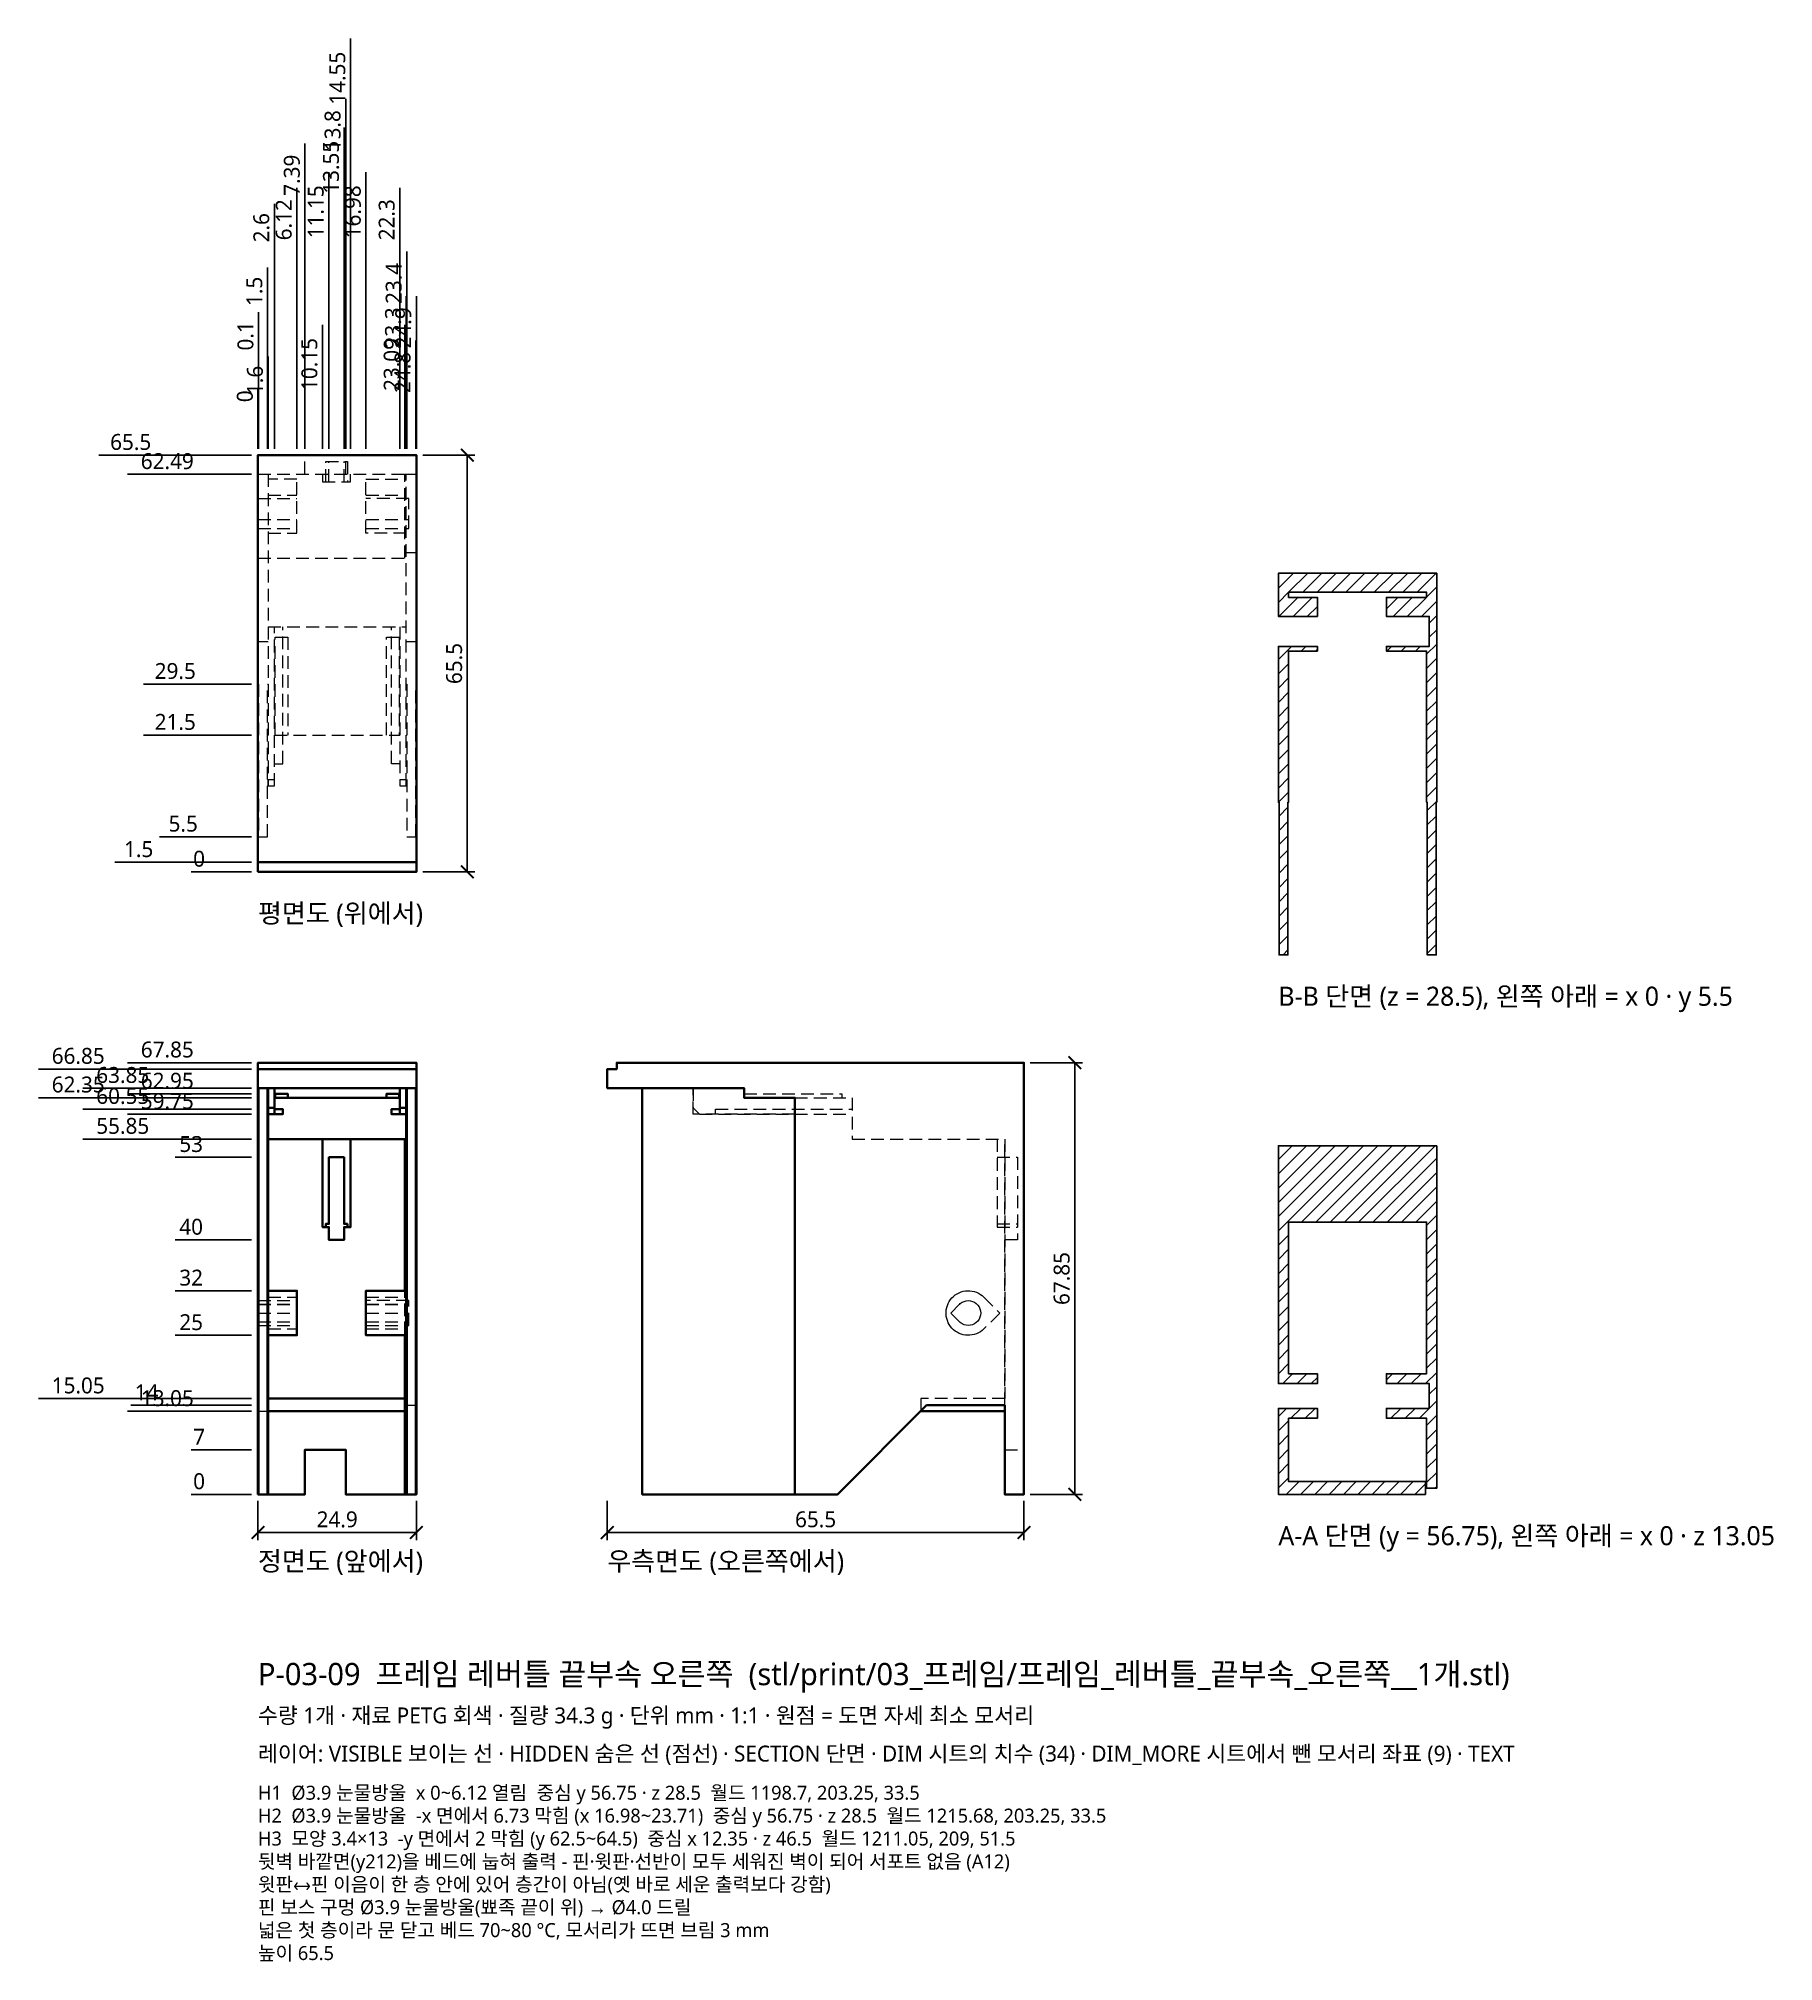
# Model space of a CAD drawing. Header units: millimetres. Extents: x -35 to 238, y -73 to 229.
import ezdxf

# ---------------------------------------------------------------- set-up
doc = ezdxf.new("R2010")
doc.units = ezdxf.units.MM
doc.linetypes.add('HIDDEN', pattern=[3, 2, -1])
for name, color, linetype, lineweight in [('DIM', 4, 'CONTINUOUS', 13), ('DIM_MORE', 3, 'CONTINUOUS', 13), ('HIDDEN', 8, 'HIDDEN', 18), ('SECTION', 5, 'CONTINUOUS', 25), ('TEXT', 7, 'CONTINUOUS', 18), ('VISIBLE', 7, 'CONTINUOUS', 35)]:
    doc.layers.add(name, color=color, linetype=linetype, lineweight=lineweight)
doc.styles.add('KR', font='malgun.ttf')
doc.dimstyles.new('TOCCATA', dxfattribs={"dimtxt": 2.5, "dimasz": 2, "dimexe": 1.2, "dimexo": 1, "dimgap": 0.8, "dimtad": 1, "dimdsep": 46, "dimtxsty": 'KR', "dimblk": 'ARCHTICK', "dimcen": 2.5, "dimazin": 3, "dimtfac": 0.5, "dimtmove": 2, "dimatfit": 3})

# ---------------------------------------------------------------- blocks, each defined once
blk = doc.blocks.new('_ARCHTICK')
at = {"color": 0, "linetype": 'BYBLOCK', "const_width": 0.15}
blk.add_lwpolyline([(-0.5, -0.5), (0.5, 0.5)], dxfattribs=at)
blk = doc.blocks.new('*D39')
for p, q in [((2.6, 191.35), (2.6, 202.85)), ((2.6, 187.35), (2.6, 191.35)), ((2.6, 164.35), (2.6, 187.35))]:
    blk.add_line(p, q)
at = {"layer": 'Defpoints'}
for p in [(2.6, 195.35), (2.6, 163.35), (0, 97.85)]:
    blk.add_point(p, dxfattribs=at)
at = {"layer": 'DIM_MORE', "insert": (0.55, 199.1), "char_height": 2.5, "attachment_point": 5, "rotation": 90, "style": 'KR'}
blk.add_mtext('2.6', dxfattribs=at)
blk = doc.blocks.new('*D41')
for p, q in [((7.39, 198.35), (7.39, 212.35)), ((7.39, 194.35), (7.39, 198.35)), ((7.39, 164.35), (7.39, 194.35))]:
    blk.add_line(p, q)
at = {"layer": 'Defpoints'}
for p in [(7.39, 202.35), (7.39, 163.35), (0, 97.85)]:
    blk.add_point(p, dxfattribs=at)
at = {"layer": 'DIM_MORE', "insert": (5.34, 207.35), "char_height": 2.5, "attachment_point": 5, "rotation": 90, "style": 'KR'}
blk.add_mtext('7.39', dxfattribs=at)
blk = doc.blocks.new('*D42')
for p, q in [((11.15, 191.35), (11.15, 207.85)), ((11.15, 187.35), (11.15, 191.35)), ((11.15, 164.35), (11.15, 187.35))]:
    blk.add_line(p, q)
at = {"layer": 'Defpoints'}
for p in [(11.15, 195.35), (11.15, 163.35), (0, 97.85)]:
    blk.add_point(p, dxfattribs=at)
at = {"layer": 'DIM_MORE', "insert": (9.1, 201.6), "char_height": 2.5, "attachment_point": 5, "rotation": 90, "style": 'KR'}
blk.add_mtext('11.15', dxfattribs=at)
blk = doc.blocks.new('*D44')
for p, q in [((13.8, 205.35), (13.8, 219.35)), ((13.8, 201.35), (13.8, 205.35)), ((13.8, 164.35), (13.8, 201.35))]:
    blk.add_line(p, q)
at = {"layer": 'Defpoints'}
for p in [(13.8, 209.35), (13.8, 163.35), (0, 97.85)]:
    blk.add_point(p, dxfattribs=at)
at = {"layer": 'DIM_MORE', "insert": (11.75, 214.35), "char_height": 2.5, "attachment_point": 5, "rotation": 90, "style": 'KR'}
blk.add_mtext('13.8', dxfattribs=at)

msp = doc.modelspace()

# ---------------------------------------------------------------- hatches: boundary and pattern name
at = {"layer": 'SECTION'}
h = msp.add_hatch(dxfattribs=at)
h.set_pattern_fill('ANSI31', scale=0.5)
h.paths.add_polyline_path([(185.2, 108.8), (185.3, 108.8), (185.3, 144.8), (160.4, 144.8), (160.4, 138), (166.52, 138), (166.52, 141), (162, 141), (162, 141.8), (183.49, 141.8), (183.49, 141.79), (183.7, 141.79), (183.7, 141), (177.38, 141), (177.38, 138), (184.11, 138), (184.11, 133.292), (177.38, 133.292), (177.38, 132.554), (183.7, 132.554), (183.7, 108.8), (183.8, 108.8), (183.8, 84.8), (185.2, 84.8)])
h.paths.add_polyline_path([(161.9, 108.8), (162, 108.8), (162, 132.554), (166.52, 132.554), (166.52, 133.292), (160.4, 133.292), (160.4, 108.8), (160.5, 108.8), (160.5, 84.8), (161.9, 84.8)])
h = msp.add_hatch(dxfattribs=at)
h.set_pattern_fill('ANSI31', scale=0.5)
h.paths.add_polyline_path([(185.3, 54.8), (160.4, 54.8), (160.4, 17.4), (166.52, 17.4), (166.52, 18.947), (162, 18.947), (162, 42.8), (183.7, 42.8), (183.7, 18.947), (177.38, 18.947), (177.38, 17.4), (184.11, 17.4), (184.11, 13.5), (177.38, 13.5), (177.38, 11.953), (183.7, 11.953), (183.7, 0.95), (185.3, 0.95)])
h.paths.add_polyline_path([(183.5, 2), (162, 2), (162, 11.953), (166.52, 11.953), (166.52, 13.5), (160.4, 13.5), (160.4, 0), (183.5, 0)])

# ---------------------------------------------------------------- linework, layer by layer
at = {"layer": 'HIDDEN'}
for points in [[(7.385, 160.35), (7.385, 163.35)], [(13.795, 160.35), (13.795, 163.35)], [(0, 160.35), (23.09, 160.35), (23.09, 160.34), (24.9, 160.34)], [(0, 147.15), (23.1, 147.15), (23.1, 160.34)], [(1.6, 160.35), (1.6, 111.35), (2.6, 111.35), (2.6, 136.35)], [(10.15, 160.35), (10.15, 159.15), (14.55, 159.15), (14.55, 160.35)], [(10.65, 159.15), (10.65, 162.35), (14.05, 162.35), (14.05, 159.15)], [(11.15, 159.15), (11.15, 162.35)], [(13.55, 159.15), (13.55, 162.35)], [(22.3, 136.35), (22.3, 111.35), (23.3, 111.35), (23.3, 160.34)], [(1.6, 151.104), (6.12, 151.104), (6.12, 159.55), (1.6, 159.55)], [(23.3, 151.104), (16.98, 151.104), (16.98, 159.55), (23.3, 159.55)], [(0, 156.55), (6.12, 156.55)], [(1.6, 157.075), (6.12, 157.075)], [(16.98, 157.075), (23.3, 157.075)], [(16.98, 151.842), (23.71, 151.842), (23.71, 156.55), (16.98, 156.55)], [(0, 153.221), (6.12, 153.221)], [(0, 151.842), (6.12, 151.842)], [(16.98, 153.221), (23.71, 153.221)], [(23.3, 148.05), (24.9, 148.05)], [(1.6, 136.35), (23.3, 136.35)], [(2.6, 114.85), (3.9, 114.85), (3.9, 136.35)], [(22.3, 114.85), (21, 114.85), (21, 136.35)], [(0, 134.05), (1.6, 134.05)], [(2.7, 119.35), (2.7, 134.75), (4.7, 134.75), (4.7, 119.35)], [(20.2, 119.35), (20.2, 134.75), (22.2, 134.75), (22.2, 119.35)], [(23.3, 134.05), (24.9, 134.05)], [(0, 127.35), (0.1, 127.35), (0.1, 103.35), (1.5, 103.35), (1.5, 127.35), (1.6, 127.35)], [(23.3, 127.35), (23.4, 127.35), (23.4, 103.35), (24.8, 103.35), (24.8, 127.35), (24.9, 127.35)], [(0, 119.35), (0.1, 119.35)], [(1.5, 119.35), (1.6, 119.35)], [(2.6, 119.35), (22.3, 119.35)], [(23.3, 119.35), (23.4, 119.35)], [(24.8, 119.35), (24.9, 119.35)], [(1.5, 111.36), (1.61, 111.36), (1.61, 112.34), (1.6, 112.34)], [(1.6, 112.35), (2.6, 112.35)], [(22.3, 112.35), (23.3, 112.35)], [(23.4, 111.36), (23.29, 111.36), (23.29, 112.34), (23.3, 112.34)], [(68.4, 63.85), (68.4, 60.75), (69.4, 59.75), (93.4, 59.75)], [(84.4, 59.76), (68.41, 59.76), (68.41, 63.84), (76.4, 63.84)], [(71.9, 59.75), (71.9, 60.55), (93.4, 60.55)], [(76.4, 62.95), (91.8, 62.95), (91.8, 62.35)], [(84.4, 62.35), (93.4, 62.35), (93.4, 55.85), (117.4, 55.85), (117.4, 15.05), (104.2, 15.05), (104.2, 13.095)], [(116.2, 55.85), (116.2, 42), (119.4, 42)], [(117.39, 14), (117.39, 55.85)], [(116.2, 53), (119.4, 53), (119.4, 40), (117.4, 40)], [(116.2, 42.5), (119.4, 42.5)], [(0, 30.45), (6.12, 30.45)], [(1.6, 30.975), (6.12, 30.975)], [(1.6, 30.972), (6.12, 30.972)], [(16.98, 30.975), (23.3, 30.975)], [(16.98, 30.972), (23.3, 30.972)], [(16.98, 26.55), (23.71, 26.55), (23.71, 30.45), (16.98, 30.45)], [(23.09, 25.005), (23.09, 32.001)], [(108.154, 28.326), (108.154, 28.674), (108.189, 29.022), (108.258, 29.364), (108.361, 29.697), (108.497, 30.019), (108.663, 30.325), (108.86, 30.613), (109.084, 30.881), (109.334, 31.124), (109.607, 31.342), (109.9, 31.531), (110.21, 31.69), (110.535, 31.818), (110.871, 31.912), (111.215, 31.973), (111.563, 31.999), (111.912, 31.99), (112.258, 31.947), (112.598, 31.869), (112.929, 31.758), (113.247, 31.615), (113.549, 31.44), (113.832, 31.236), (114.094, 31.006), (116.6, 28.5), (114.094, 25.994), (113.832, 25.764), (113.549, 25.56), (113.247, 25.385), (112.929, 25.242), (112.598, 25.131), (112.258, 25.053), (111.912, 25.01), (111.563, 25.001), (111.215, 25.027), (110.871, 25.088), (110.535, 25.182), (110.21, 25.31), (109.9, 25.469), (109.607, 25.658), (109.334, 25.876), (109.084, 26.119), (108.86, 26.387), (108.663, 26.675), (108.497, 26.981), (108.361, 27.303), (108.258, 27.636), (108.189, 27.978), (108.154, 28.326)], [(110.271, 27.121), (108.892, 28.5), (110.271, 29.879), (110.271, 29.868), (110.397, 29.994), (110.675, 30.189), (110.983, 30.332), (111.311, 30.42), (111.65, 30.45), (111.989, 30.42), (112.317, 30.332), (112.625, 30.189), (112.903, 29.994), (113.144, 29.753), (113.339, 29.475), (113.482, 29.167), (113.57, 28.839), (113.6, 28.5), (113.57, 28.161), (113.482, 27.833), (113.339, 27.525), (113.144, 27.247), (112.903, 27.006), (112.625, 26.811), (112.317, 26.668), (111.989, 26.58), (111.65, 26.55), (111.311, 26.58), (110.983, 26.668), (110.675, 26.811), (110.397, 27.006), (110.271, 27.132), (110.271, 27.121)], [(0, 29.879), (6.12, 29.879)], [(0, 29.868), (6.12, 29.868)], [(0, 28.5), (6.12, 28.5)], [(16.98, 29.879), (23.71, 29.879)], [(16.98, 29.868), (23.71, 29.868)], [(16.98, 28.5), (23.71, 28.5)], [(0, 27.132), (6.12, 27.132)], [(0, 27.121), (6.12, 27.121)], [(0, 26.55), (6.12, 26.55)], [(1.6, 26.028), (6.12, 26.028)], [(1.6, 26.025), (6.12, 26.025)], [(16.98, 27.132), (23.71, 27.132)], [(16.98, 27.121), (23.71, 27.121)], [(16.98, 26.028), (23.3, 26.028)], [(16.98, 26.025), (23.3, 26.025)], [(0, 13.1), (1.6, 13.1)], [(0, 13.05), (1.601, 13.05)], [(23.3, 14), (24.9, 14)], [(117.4, 0), (117.4, 13.05)], [(117.4, 7), (120.4, 7)]]:
    msp.add_lwpolyline(points, dxfattribs=at)
at = {"layer": 'SECTION'}
for points in [[(185.2, 108.8), (185.3, 108.8), (185.3, 144.8), (160.4, 144.8), (160.4, 138), (166.52, 138), (166.52, 141), (162, 141), (162, 141.8), (183.49, 141.8), (183.49, 141.79), (183.7, 141.79), (183.7, 141), (177.38, 141), (177.38, 138), (184.11, 138), (184.11, 133.292), (177.38, 133.292), (177.38, 132.554), (183.7, 132.554), (183.7, 108.8), (183.8, 108.8), (183.8, 84.8), (185.2, 84.8)], [(161.9, 108.8), (162, 108.8), (162, 132.554), (166.52, 132.554), (166.52, 133.292), (160.4, 133.292), (160.4, 108.8), (160.5, 108.8), (160.5, 84.8), (161.9, 84.8)], [(185.3, 54.8), (160.4, 54.8), (160.4, 17.4), (166.52, 17.4), (166.52, 18.947), (162, 18.947), (162, 42.8), (183.7, 42.8), (183.7, 18.947), (177.38, 18.947), (177.38, 17.4), (184.11, 17.4), (184.11, 13.5), (177.38, 13.5), (177.38, 11.953), (183.7, 11.953), (183.7, 0.95), (185.3, 0.95)], [(183.5, 2), (162, 2), (162, 11.953), (166.52, 11.953), (166.52, 13.5), (160.4, 13.5), (160.4, 0), (183.5, 0)]]:
    msp.add_lwpolyline(points, close=True, dxfattribs=at)
at = {"layer": 'VISIBLE'}
for points in [[(0, 97.85), (0, 163.35), (24.9, 163.35), (24.9, 97.85), (0, 97.85)], [(0, 99.35), (24.9, 99.35)], [(0, 0), (0, 67.85), (24.9, 67.85), (24.9, 0), (13.795, 0), (13.795, 7), (7.385, 7), (7.385, 0), (0, 0)], [(0, 66.85), (24.9, 66.85)], [(60.4, 63.85), (60.4, 0), (91.1, 0), (105.1, 14), (117.39, 14), (117.39, 0), (120.4, 0), (120.4, 67.85), (56.4, 67.85), (56.4, 66.85), (54.9, 66.85), (54.9, 63.85), (76.4, 63.85), (76.4, 62.35), (84.4, 62.35), (84.4, 0)], [(0, 63.85), (24.9, 63.85)], [(0.1, 0), (0.1, 63.85)], [(1.5, 0), (1.5, 63.85)], [(1.5, 59.76), (1.61, 59.76), (1.61, 60.74), (1.6, 60.74), (1.6, 63.85)], [(1.5, 63.84), (1.6, 63.84)], [(2.6, 59.75), (2.6, 63.85)], [(22.3, 59.75), (22.3, 63.85)], [(23.4, 59.76), (23.29, 59.76), (23.29, 60.74), (23.3, 60.74), (23.3, 63.85)], [(23.3, 63.84), (23.4, 63.84)], [(23.4, 0), (23.4, 63.85)], [(24.8, 0), (24.8, 63.85)], [(0, 62.35), (0.1, 62.35)], [(1.6, 60.75), (2.6, 60.75)], [(1.6, 59.75), (3.9, 59.75), (3.9, 60.55), (2.6, 60.55)], [(2.6, 62.35), (22.3, 62.35)], [(2.7, 62.35), (2.7, 62.95), (4.7, 62.95), (4.7, 62.35)], [(20.2, 62.35), (20.2, 62.95), (22.2, 62.95), (22.2, 62.35)], [(23.3, 59.75), (21, 59.75), (21, 60.55), (22.3, 60.55)], [(22.3, 60.75), (23.3, 60.75)], [(24.8, 62.35), (24.9, 62.35)], [(1.6, 0), (1.6, 59.76)], [(23.3, 0), (23.3, 59.76)], [(1.6, 55.85), (23.3, 55.85)], [(10.15, 55.85), (10.15, 42), (11.15, 42), (11.15, 40), (13.55, 40), (13.55, 42), (14.55, 42), (14.55, 55.85)], [(23.09, 32.001), (23.09, 55.85)], [(10.65, 42), (10.65, 42.5), (11.15, 42.5), (11.15, 53), (13.55, 53), (13.55, 42.5), (14.05, 42.5), (14.05, 42)], [(1.6, 25.001), (6.12, 25.001), (6.12, 31.999), (1.6, 31.999)], [(23.3, 25.001), (16.98, 25.001), (16.98, 31.999), (23.3, 31.999)], [(23.09, 15.05), (23.09, 25.005)], [(1.601, 13.05), (23.1, 13.05), (23.1, 15.05), (1.6, 15.05)], [(23.09, 0), (23.09, 13.05)], [(104.2, 13.097), (104.2, 13.05), (117.4, 13.05)]]:
    msp.add_lwpolyline(points, dxfattribs=at)

# ---------------------------------------------------------------- texts
at = {"layer": 'TEXT', "style": 'KR'}
for s, height, p in [('평면도 (위에서)', 3, (0, 89.85)), ('B-B 단면 (z = 28.5), 왼쪽 아래 = x 0 · y 5.5', 3, (160.4, 76.8)), ('A-A 단면 (y = 56.75), 왼쪽 아래 = x 0 · z 13.05', 3, (160.4, -8)), ('정면도 (앞에서)', 3, (0, -12)), ('우측면도 (오른쪽에서)', 3, (54.9, -12)), ('P-03-09  프레임 레버틀 끝부속 오른쪽  (stl/print/03_프레임/프레임_레버틀_끝부속_오른쪽__1개.stl)', 3.5, (0, -30)), ('수량 1개 · 재료 PETG 회색 · 질량 34.3 g · 단위 mm · 1:1 · 원점 = 도면 자세 최소 모서리', 2.5, (0, -36)), ('레이어: VISIBLE 보이는 선 · HIDDEN 숨은 선 (점선) · SECTION 단면 · DIM 시트의 치수 (34) · DIM_MORE 시트에서 뺀 모서리 좌표 (9) · TEXT', 2.5, (0, -42)), ('H1  Ø3.9 눈물방울  x 0~6.12 열림  중심 y 56.75 · z 28.5  월드 1198.7, 203.25, 33.5', 2.2, (0, -48)), ('H2  Ø3.9 눈물방울  -x 면에서 6.73 막힘 (x 16.98~23.71)  중심 y 56.75 · z 28.5  월드 1215.68, 203.25, 33.5', 2.2, (0, -51.6)), ('H3  모양 3.4×13  -y 면에서 2 막힘 (y 62.5~64.5)  중심 x 12.35 · z 46.5  월드 1211.05, 209, 51.5', 2.2, (0, -55.2)), ('뒷벽 바깥면(y212)을 베드에 눕혀 출력 - 핀·윗판·선반이 모두 세워진 벽이 되어 서포트 없음 (A12)', 2.2, (0, -58.8)), ('윗판↔핀 이음이 한 층 안에 있어 층간이 아님(옛 바로 세운 출력보다 강함)', 2.2, (0, -62.4)), ('핀 보스 구멍 Ø3.9 눈물방울(뾰족 끝이 위) → Ø4.0 드릴', 2.2, (0, -66)), ('넓은 첫 층이라 문 닫고 베드 70~80 °C, 모서리가 뜨면 브림 3 mm', 2.2, (0, -69.6)), ('높이 65.5', 2.2, (0, -73.2))]:
    msp.add_text(s, height=height, dxfattribs=at).set_placement(p)

# ---------------------------------------------------------------- dimensions: what is measured, and where the dimension line sits
at = {"layer": 'DIM'}
for feature_location, offset, dtype, origin in [((23.4, 163.35), (0, 22), 1, (0, 97.85)), ((1.5, 163.35), (0, 22), 1, (0, 97.85)), ((23.3, 163.35), (0, 15), 1, (0, 97.85)), ((24.9, 163.35), (0, 15), 1, (0, 97.85)), ((0.1, 163.35), (0, 15), 1, (0, 97.85)), ((10.15, 163.35), (0, 8), 1, (0, 97.85)), ((23.09, 163.35), (0, 8), 1, (0, 97.85)), ((1.6, 163.35), (0, 8), 1, (0, 97.85)), ((24.8, 163.35), (0, 8), 1, (0, 97.85)), ((0, 163.349998474), (0, 8), 1, (0, 97.849998474)), ((0, 163.35), (-15, 0), 0, (0, 97.85)), ((0, 160.34), (-8, 0), 0, (0, 97.85)), ((0, 127.35), (-8, 0), 0, (0, 97.85)), ((0, 119.35), (-8, 0), 0, (0, 97.85)), ((0, 103.35), (-8, 0), 0, (0, 97.85)), ((0, 99.35), (-15, 0), 0, (0, 97.85)), ((0, 97.849998474), (-8, 0), 0, (0, 97.849998474)), ((0, 66.85), (-22, 0), 0, (0, 0)), ((0, 67.85), (-8, 0), 0, (0, 0)), ((0, 63.85), (-15, 0), 0, (0, 0)), ((0, 62.95), (-8, 0), 0, (0, 0)), ((0, 62.35), (-22, 0), 0, (0, 0)), ((0, 60.55), (-15, 0), 0, (0, 0)), ((0, 59.75), (-8, 0), 0, (0, 0)), ((0, 55.85), (-15, 0), 0, (0, 0)), ((0, 53), (-8, 0), 0, (0, 0)), ((0, 40), (-8, 0), 0, (0, 0)), ((0, 32), (-8, 0), 0, (0, 0)), ((0, 25), (-8, 0), 0, (0, 0)), ((0, 15.05), (-22, 0), 0, (0, 0)), ((0, 13.05), (-8, 0), 0, (0, 0)), ((0, 14), (-15, 0), 0, (0, 0)), ((0, 7), (-8, 0), 0, (0, 0)), ((0, 0), (-8, 0), 0, (0, 0))]:
    msp.add_ordinate_dim(feature_location=feature_location, offset=offset, dtype=dtype, origin=origin, dimstyle='TOCCATA', dxfattribs=at).render()
for base, p1, p2 in [((32.9, 97.85), (24.9, 97.85), (24.9, 163.35)), ((128.4, 0), (120.4, 0), (120.4, 67.85))]:
    msp.add_linear_dim(base=base, p1=p1, p2=p2, angle=90, dimstyle='TOCCATA', dxfattribs=at).render()
for base, p1, p2 in [((0, -6), (0, 0), (24.9, 0)), ((54.9, -6), (54.9, 0), (120.4, 0))]:
    msp.add_linear_dim(base=base, p1=p1, p2=p2, dimstyle='TOCCATA', dxfattribs=at).render()
at = {"layer": 'DIM_MORE'}
for feature_location, offset in [((14.55, 163.35), (0, 53)), ((13.55, 163.35), (0, 39)), ((16.98, 163.35), (0, 32)), ((6.12, 163.35), (0, 32)), ((22.3, 163.35), (0, 32))]:
    msp.add_ordinate_dim(feature_location=feature_location, offset=offset, dtype=1, origin=(0, 97.85), dimstyle='TOCCATA', dxfattribs=at).render()
for feature_location, offset, picture, middle in [((13.8, 163.35), (0, 46), '*D44', (11.75, 214.35)), ((7.39, 163.35), (0, 39), '*D41', (5.34, 207.35)), ((11.15, 163.35), (0, 32), '*D42', (9.1, 201.6)), ((2.6, 163.35), (0, 32), '*D39', (0.55, 199.1))]:
    dim = msp.add_ordinate_dim(feature_location=feature_location, offset=offset, dtype=1, origin=(0, 97.85), dimstyle='TOCCATA', dxfattribs=at)
    dim.commit()
    dim.dimension.update_dxf_attribs({"geometry": picture, "text_midpoint": middle})

doc.saveas('drawing.dxf')
